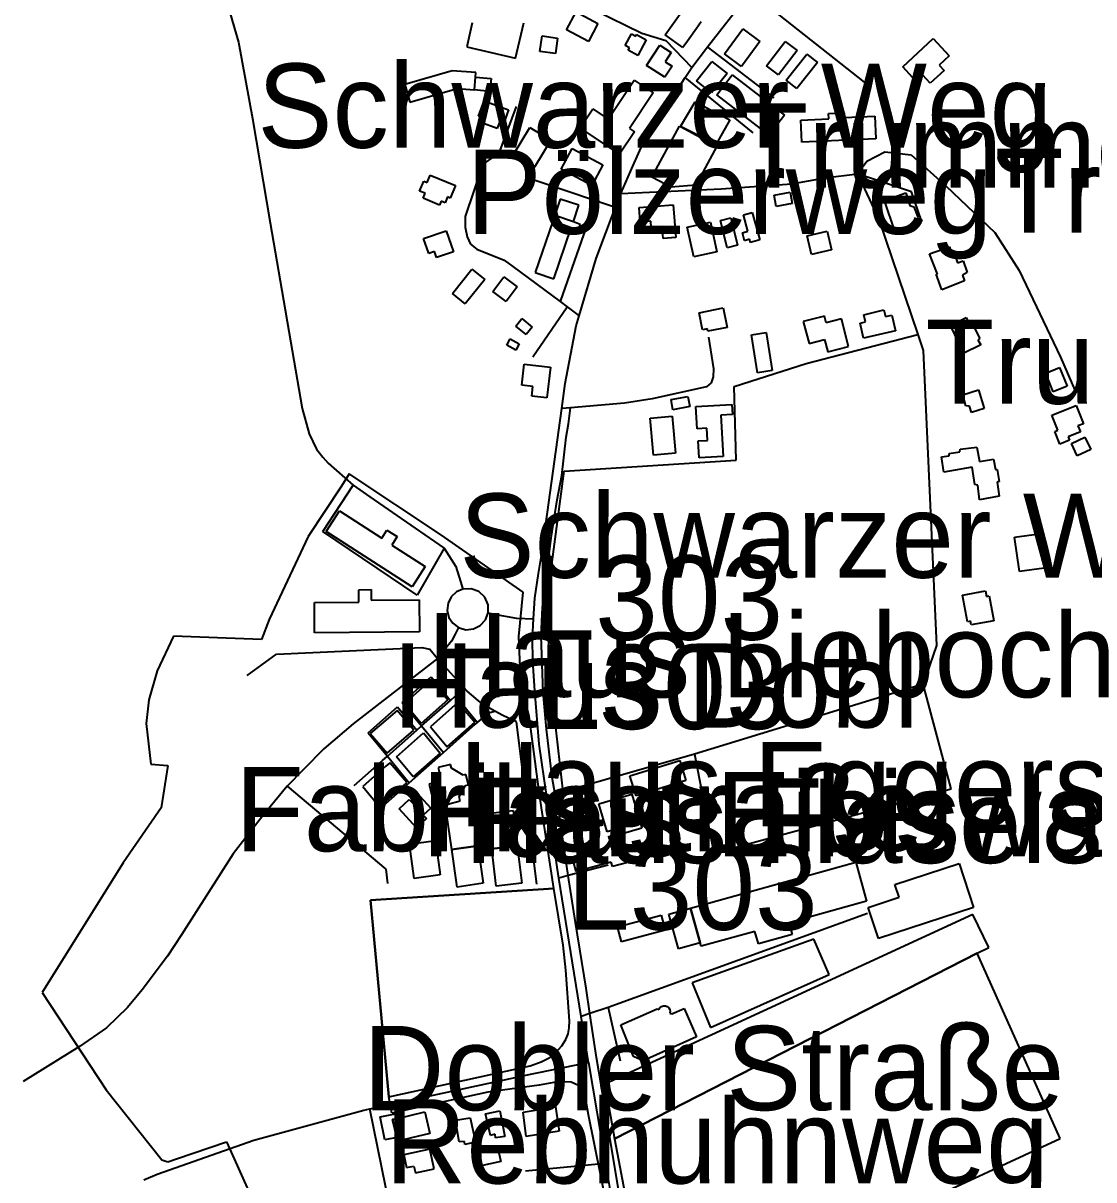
# Model space of a CAD drawing. Extents: x -3657 to 4700, y -7332 to 8131.
# Drawn here: x -3184 to -2632, y -3743 to -3147 of the extents above; entities that cross this region are included whole.
import ezdxf

# ---------------------------------------------------------------- set-up
doc = ezdxf.new("R2010")
doc.units = 0
for name, color, linetype in [('OSM_BUILDING_APARTMENTS', 9, 'CONTINUOUS'), ('OSM_BUILDING_COMMERCIAL', 9, 'CONTINUOUS'), ('OSM_BUILDING_DETACHED', 9, 'CONTINUOUS'), ('OSM_BUILDING_GARAGES', 9, 'CONTINUOUS'), ('OSM_BUILDING_HOUSE', 9, 'CONTINUOUS'), ('OSM_BUILDING_HUT', 9, 'CONTINUOUS'), ('OSM_BUILDING_RESIDENTIAL', 9, 'CONTINUOUS'), ('OSM_BUILDING_RETAIL', 9, 'CONTINUOUS'), ('OSM_BUILDING_YES', 9, 'CONTINUOUS'), ('OSM_HIGHWAY_CYCLEWAY', 8, 'CONTINUOUS'), ('OSM_HIGHWAY_PATH', 8, 'CONTINUOUS'), ('OSM_HIGHWAY_RESIDENTIAL', 8, 'CONTINUOUS'), ('OSM_HIGHWAY_SECONDARY', 8, 'CONTINUOUS'), ('OSM_HIGHWAY_SERVICE', 8, 'CONTINUOUS'), ('OSM_HIGHWAY_TERTIARY', 8, 'CONTINUOUS'), ('OSM_HIGHWAY_TRACK', 8, 'CONTINUOUS'), ('OSM_HIGHWAY_UNCLASSIFIED', 8, 'CONTINUOUS'), ('OSM_LABELS', 8, 'CONTINUOUS'), ('OSM_LANDUSE_CONTAINER', 3, 'CONTINUOUS'), ('OSM_LANDUSE_FARMLAND', 3, 'CONTINUOUS'), ('OSM_LANDUSE_MEADOW', 3, 'CONTINUOUS'), ('OSM_LANDUSE_RESIDENTIAL', 3, 'CONTINUOUS')]:
    doc.layers.add(name, color=color, linetype=linetype)

msp = doc.modelspace()

# ---------------------------------------------------------------- linework, layer by layer
at = {"layer": 'OSM_BUILDING_APARTMENTS'}
for p, q in [((-3027.471772, -3409.087005), (-3020.592665, -3398.390053)), ((-3020.592665, -3398.390053), (-2998.825261, -3412.389494)), ((-2983.186102, -3437.564026), (-3027.471772, -3409.087005)), ((-2998.825261, -3412.389494), (-2996.1707, -3408.264162)), ((-2996.1707, -3408.264162), (-2990.869161, -3411.677847)), ((-2990.869161, -3411.677847), (-2993.667828, -3416.025568)), ((-2993.667828, -3416.025568), (-2976.466269, -3427.100583)), ((-2976.466269, -3427.100583), (-2983.186102, -3437.564026)), ((-3010.67219, -3439.031799), (-3004.323996, -3438.976201)), ((-3010.611514, -3445.436626), (-3010.67219, -3439.031799)), ((-3004.323996, -3438.976201), (-3004.270905, -3444.48035)), ((-3033.562094, -3445.659016), (-3010.611514, -3445.436626)), ((-3033.41799, -3461.170709), (-3033.562094, -3445.659016)), ((-3004.270905, -3444.48035), (-2979.484885, -3444.246841)), ((-2979.484885, -3444.246841), (-2979.325611, -3460.659212)), ((-2979.325611, -3460.659212), (-3033.41799, -3461.170709))]:
    msp.add_line(p, q, dxfattribs=at)
at = {"layer": 'OSM_BUILDING_COMMERCIAL'}
for p, q in [((-2855.410681, -3654.572044), (-2854.629482, -3653.893755)), ((-2854.629482, -3653.893755), (-2853.666255, -3653.526812)), ((-2853.666255, -3653.526812), (-2852.627184, -3653.504573)), ((-2852.627184, -3653.504573), (-2852.149363, -3653.671366)), ((-2852.149363, -3653.671366), (-2851.648788, -3653.849277)), ((-2851.648788, -3653.849277), (-2850.844836, -3654.505328)), ((-2875.608102, -3663.267488), (-2856.927574, -3655.027944)), ((-2856.927574, -3655.027944), (-2855.880918, -3655.383767)), ((-2855.880918, -3655.383767), (-2855.410681, -3654.572044)), ((-2850.844836, -3654.505328), (-2850.313923, -3655.394887)), ((-2850.313923, -3655.394887), (-2850.116727, -3656.406761)), ((-2850.116727, -3656.406761), (-2850.245663, -3657.318559)), ((-2850.245663, -3657.318559), (-2849.297605, -3657.641024)), ((-2849.297605, -3657.641024), (-2842.858398, -3654.816673)), ((-2842.858398, -3654.816673), (-2836.578464, -3669.449926)), ((-2869.100634, -3679.6465), (-2875.608102, -3663.267488)), ((-2836.578464, -3669.449926), (-2864.011461, -3681.892638)), ((-2864.011461, -3681.892638), (-2869.100634, -3679.6465))]:
    msp.add_line(p, q, dxfattribs=at)
at = {"layer": 'OSM_BUILDING_DETACHED'}
for p, q in [((-2951.566483, -3728.416595), (-2939.112797, -3726.270533)), ((-2950.466736, -3733.987461), (-2951.566483, -3728.416595)), ((-2939.112797, -3726.270533), (-2937.482138, -3733.631637)), ((-2948.881583, -3733.642757), (-2950.466736, -3733.987461)), ((-2948.350671, -3736.033448), (-2948.881583, -3733.642757)), ((-2937.482138, -3733.631637), (-2948.350671, -3736.033448))]:
    msp.add_line(p, q, dxfattribs=at)
at = {"layer": 'OSM_BUILDING_GARAGES'}
for p, q in [((-2800.44609, -3168.994919), (-2790.844162, -3156.507729)), ((-2790.844162, -3156.507729), (-2784.761424, -3161.189035)), ((-2784.761424, -3161.189035), (-2794.363352, -3173.676226)), ((-2790.351172, -3176.344904), (-2779.74051, -3162.990393)), ((-2779.74051, -3162.990393), (-2774.219022, -3167.382593)), ((-2794.363352, -3173.676226), (-2800.44609, -3168.994919)), ((-2774.219022, -3167.382593), (-2784.829684, -3180.737104)), ((-2784.829684, -3180.737104), (-2790.351172, -3176.344904))]:
    msp.add_line(p, q, dxfattribs=at)
at = {"layer": 'OSM_BUILDING_HOUSE'}
for p, q in [((-2906.302417, -3222.357365), (-2900.598902, -3211.660413)), ((-2900.598902, -3211.660413), (-2884.906652, -3220.04451)), ((-2890.602582, -3230.730343), (-2906.302417, -3222.357365)), ((-2884.906652, -3220.04451), (-2890.602582, -3230.730343)), ((-2979.295273, -3233.565813), (-2977.194377, -3228.395249)), ((-2977.194377, -3228.395249), (-2975.472705, -3229.095777)), ((-2975.472705, -3229.095777), (-2973.940644, -3225.326269)), ((-2973.940644, -3225.326269), (-2960.887786, -3230.652506)), ((-2960.887786, -3230.652506), (-2963.534763, -3237.14629)), ((-2976.496607, -3234.700001), (-2979.295273, -3233.565813)), ((-2977.550847, -3237.290843), (-2976.496607, -3234.700001)), ((-2964.862043, -3236.601435), (-2966.105895, -3239.659295)), ((-2963.534763, -3237.14629), (-2964.862043, -3236.601435)), ((-2739.724892, -3238.358315), (-2728.70467, -3234.499851)), ((-2728.70467, -3234.499851), (-2726.626527, -3240.982515)), ((-2969.05625, -3240.760125), (-2977.550847, -3237.290843)), ((-2968.252298, -3238.780855), (-2969.05625, -3240.760125)), ((-2966.105895, -3239.659295), (-2968.252298, -3238.780855)), ((-2734.256495, -3254.170233), (-2739.724892, -3238.358315)), ((-2726.626527, -3240.982515), (-2724.5408, -3241.74976)), ((-2724.5408, -3241.74976), (-2722.386813, -3247.387343)), ((-2722.386813, -3247.387343), (-2723.228689, -3250.545279)), ((-2977.239884, -3258.084295), (-2965.590152, -3254.103516)), ((-2965.590152, -3254.103516), (-2961.919272, -3264.856066)), ((-2723.228689, -3250.545279), (-2734.256495, -3254.170233)), ((-2974.615661, -3265.790103), (-2977.239884, -3258.084295)), ((-2971.566707, -3264.744871), (-2974.615661, -3265.790103)), ((-2970.527636, -3267.802731), (-2971.566707, -3264.744871)), ((-2961.919272, -3264.856066), (-2970.527636, -3267.802731)), ((-2716.395089, -3265.990254), (-2706.209157, -3262.365299)), ((-2712.284311, -3276.386979), (-2716.395089, -3265.990254)), ((-2706.209157, -3262.365299), (-2705.063904, -3266.07921)), ((-2705.063904, -3266.07921), (-2703.729038, -3265.378682)), ((-2703.729038, -3265.378682), (-2702.030119, -3270.515887)), ((-2702.030119, -3270.515887), (-2699.178362, -3269.515133)), ((-2699.178362, -3269.515133), (-2697.024375, -3275.608615)), ((-2962.351587, -3286.439001), (-2952.317344, -3273.862855)), ((-2952.317344, -3273.862855), (-2945.726447, -3279.122375)), ((-2712.982081, -3276.464816), (-2712.284311, -3276.386979)), ((-2710.130324, -3284.48197), (-2712.982081, -3276.464816)), ((-2697.024375, -3275.608615), (-2699.489325, -3276.920715)), ((-2699.489325, -3276.920715), (-2698.488176, -3279.778425)), ((-2945.726447, -3279.122375), (-2955.76069, -3291.698521)), ((-2698.488176, -3279.778425), (-2710.130324, -3284.48197)), ((-2955.76069, -3291.698521), (-2962.351587, -3286.439001)), ((-2705.594816, -3302.862492), (-2697.623547, -3298.692682)), ((-2697.623547, -3298.692682), (-2695.325455, -3303.129359)), ((-2695.325455, -3303.129359), (-2694.263631, -3302.2398)), ((-2694.263631, -3302.2398), (-2690.53966, -3309.500829)), ((-2698.692956, -3317.039845), (-2705.594816, -3302.862492)), ((-2689.925319, -3312.870035), (-2698.692956, -3317.039845)), ((-2690.53966, -3309.500829), (-2691.518056, -3310.301432)), ((-2691.518056, -3310.301432), (-2689.925319, -3312.870035)), ((-2699.223868, -3338.656138), (-2691.161586, -3335.99858)), ((-2691.161586, -3335.99858), (-2688.241568, -3345.650299)), ((-2697.714561, -3344.238124), (-2699.223868, -3338.656138)), ((-2695.765354, -3344.416036), (-2697.714561, -3344.238124)), ((-2694.84005, -3347.685166), (-2695.765354, -3344.416036)), ((-2688.241568, -3345.650299), (-2694.84005, -3347.685166)), ((-2706.31534, -3368.789964), (-2700.82419, -3367.967121)), ((-2700.82419, -3367.967121), (-2700.589071, -3366.566065)), ((-2700.589071, -3366.566065), (-2692.056552, -3365.509713)), ((-2692.056552, -3365.509713), (-2690.661012, -3372.881937)), ((-2710.289598, -3370.546843), (-2706.31534, -3369.95751)), ((-2709.12159, -3378.374966), (-2710.289598, -3370.546843)), ((-2706.31534, -3369.95751), (-2706.31534, -3368.789964)), ((-2690.661012, -3372.881937), (-2683.531618, -3371.71439)), ((-2683.531618, -3371.71439), (-2682.477378, -3377.085105)), ((-2694.400151, -3375.917558), (-2709.12159, -3378.374966)), ((-2693.110793, -3384.802033), (-2694.400151, -3375.917558)), ((-2682.477378, -3377.085105), (-2681.544489, -3377.085105)), ((-2681.544489, -3377.085105), (-2680.490249, -3383.289782)), ((-2691.5939, -3385.157857), (-2693.110793, -3384.802033)), ((-2690.661012, -3392.641275), (-2691.5939, -3385.157857)), ((-2680.490249, -3383.289782), (-2681.658256, -3383.523291)), ((-2681.658256, -3383.523291), (-2680.490249, -3390.762081)), ((-2680.490249, -3390.762081), (-2690.661012, -3392.641275)), ((-2699.443818, -3441.822791), (-2687.58172, -3439.676729)), ((-2687.58172, -3439.676729), (-2687.073561, -3442.5122)), ((-2696.956114, -3455.599843), (-2699.443818, -3441.822791)), ((-2687.073561, -3442.5122), (-2685.640098, -3442.256452)), ((-2685.640098, -3442.256452), (-2683.326837, -3455.088346)), ((-2695.249611, -3455.288497), (-2696.956114, -3455.599843)), ((-2694.90831, -3457.178811), (-2695.249611, -3455.288497)), ((-2683.326837, -3455.088346), (-2694.90831, -3457.178811)), ((-2945.392731, -3709.190992), (-2937.952374, -3707.600905)), ((-2937.952374, -3707.600905), (-2935.297813, -3720.888699)), ((-2925.90825, -3708.312553), (-2909.267941, -3705.477082)), ((-2909.267941, -3705.477082), (-2907.318735, -3718.053228)), ((-2960.796772, -3712.382287), (-2953.181973, -3711.148023)), ((-2958.85515, -3723.546257), (-2960.796772, -3712.382287)), ((-2953.181973, -3711.148023), (-2950.527411, -3723.724169)), ((-2942.738169, -3720.354963), (-2945.392731, -3709.190992)), ((-2924.315513, -3720.888699), (-2925.90825, -3708.312553)), ((-2940.432493, -3719.654435), (-2942.738169, -3720.354963)), ((-2940.258051, -3721.422434), (-2940.432493, -3719.654435)), ((-2907.318735, -3718.053228), (-2924.315513, -3720.888699)), ((-2956.193004, -3723.368346), (-2958.85515, -3723.546257)), ((-2956.018561, -3724.969553), (-2956.193004, -3723.368346)), ((-2950.527411, -3723.724169), (-2956.018561, -3724.969553)), ((-2935.297813, -3720.888699), (-2940.258051, -3721.422434)), ((-2974.001319, -3727.271288), (-2987.471323, -3730.195714)), ((-2987.471323, -3730.195714), (-2986.030275, -3736.845171)), ((-2971.80941, -3737.412265), (-2974.001319, -3727.271288)), ((-2986.030275, -3736.845171), (-2982.23046, -3736.022328)), ((-2982.23046, -3736.022328), (-2981.472014, -3739.513849)), ((-2981.472014, -3739.513849), (-2971.80941, -3737.412265))]:
    msp.add_line(p, q, dxfattribs=at)
at = {"layer": 'OSM_BUILDING_HUT'}
for p, q in [((-2911.368837, -3427.267375), (-2911.740476, -3431.237034)), ((-2909.609242, -3427.434168), (-2911.368837, -3427.267375)), ((-2909.980881, -3431.403827), (-2909.609242, -3427.434168)), ((-2911.740476, -3431.237034), (-2909.980881, -3431.403827))]:
    msp.add_line(p, q, dxfattribs=at)
at = {"layer": 'OSM_BUILDING_RESIDENTIAL'}
for p, q in [((-2826.142245, -3183.917278), (-2818.239236, -3173.665106)), ((-2818.239236, -3173.665106), (-2791.2158, -3194.503036)), ((-2799.118809, -3204.755208), (-2826.142245, -3183.917278)), ((-2791.2158, -3194.503036), (-2799.118809, -3204.755208)), ((-2768.545845, -3193.624596), (-2760.468394, -3193.291011)), ((-2768.432078, -3196.415588), (-2768.545845, -3193.624596)), ((-2760.468394, -3193.291011), (-2760.369796, -3195.637224)), ((-2760.369796, -3195.637224), (-2744.669961, -3194.992293)), ((-2744.669961, -3194.992293), (-2744.19214, -3206.723358)), ((-2782.76671, -3197.004921), (-2768.432078, -3196.415588)), ((-2782.304058, -3208.291206), (-2782.76671, -3197.004921)), ((-2744.19214, -3206.723358), (-2782.304058, -3208.291206)), ((-2989.89835, -3551.905769), (-2984.649903, -3547.05767)), ((-2984.649903, -3547.05767), (-2982.950984, -3548.892386)), ((-2982.950984, -3548.892386), (-2979.234598, -3545.456463)), ((-2979.234598, -3545.456463), (-2973.553836, -3551.616662)), ((-2980.842503, -3561.724281), (-2989.89835, -3551.905769)), ((-2973.553836, -3551.616662), (-2977.399158, -3555.1749)), ((-2965.392956, -3554.163026), (-2951.703003, -3552.328309)), ((-2951.703003, -3552.328309), (-2949.238053, -3571.020177)), ((-2944.224724, -3554.429894), (-2931.103606, -3552.862045)), ((-2931.103606, -3552.862045), (-2928.942034, -3570.931221)), ((-2975.722992, -3556.987377), (-2980.842503, -3561.724281)), ((-2977.399158, -3555.1749), (-2975.722992, -3556.987377)), ((-2962.745979, -3572.92161), (-2965.392956, -3554.163026)), ((-2942.063152, -3572.499069), (-2944.224724, -3554.429894)), ((-2984.574058, -3570.119498), (-2971.126808, -3568.284781)), ((-2982.1622, -3587.82173), (-2984.574058, -3570.119498)), ((-2971.126808, -3568.284781), (-2968.71495, -3585.987014)), ((-2928.942034, -3570.931221), (-2942.063152, -3572.499069)), ((-2942.063152, -3572.499069), (-2928.942034, -3570.931221)), ((-2928.942034, -3570.931221), (-2926.689449, -3590.268018)), ((-2962.745979, -3572.92161), (-2949.238053, -3571.020177)), ((-2949.238053, -3571.020177), (-2962.745979, -3572.92161)), ((-2960.023157, -3592.236169), (-2962.745979, -3572.92161)), ((-2949.238053, -3571.020177), (-2946.515231, -3590.334735)), ((-2939.818152, -3591.824747), (-2942.063152, -3572.499069)), ((-2968.71495, -3585.987014), (-2982.1622, -3587.82173)), ((-2946.515231, -3590.334735), (-2960.023157, -3592.236169)), ((-2926.689449, -3590.268018), (-2939.818152, -3591.824747))]:
    msp.add_line(p, q, dxfattribs=at)
at = {"layer": 'OSM_BUILDING_RETAIL'}
for p, q in [((-2910.602807, -3249.099744), (-2919.673822, -3275.586376)), ((-2901.114646, -3252.435592), (-2910.602807, -3249.099744)), ((-2910.178077, -3278.844387), (-2901.114646, -3252.435592)), ((-2919.673822, -3275.586376), (-2910.178077, -3278.844387))]:
    msp.add_line(p, q, dxfattribs=at)
at = {"layer": 'OSM_BUILDING_YES'}
for p, q in [((-2903.511335, -3150.514323), (-2898.558682, -3141.218427)), ((-2898.558682, -3141.218427), (-2887.356433, -3147.189594)), ((-2852.680275, -3153.016208), (-2843.199699, -3139.850729)), ((-2952.142902, -3146.84489), (-2954.964321, -3159.176407)), ((-2929.837001, -3165.047499), (-2925.582118, -3146.778173)), ((-2887.356433, -3147.189594), (-2892.31667, -3156.49661)), ((-2834.136267, -3146.41123), (-2836.570879, -3149.791555)), ((-2917.254379, -3161.622696), (-2916.131879, -3153.62778)), ((-2916.131879, -3153.62778), (-2908.16061, -3154.73973)), ((-2892.31667, -3156.49661), (-2903.511335, -3150.514323)), ((-2873.272088, -3158.564835), (-2870.010769, -3152.560309)), ((-2870.010769, -3152.560309), (-2867.856782, -3153.738975)), ((-2867.856782, -3153.738975), (-2867.424468, -3152.927252)), ((-2867.424468, -3152.927252), (-2862.486984, -3155.61817)), ((-2843.609259, -3159.55447), (-2852.680275, -3153.016208)), ((-2836.570879, -3149.791555), (-2841.288414, -3156.340937)), ((-2822.167987, -3162.879198), (-2812.763255, -3149.969467)), ((-2812.763255, -3149.969467), (-2803.904604, -3156.429893)), ((-2954.964321, -3159.176407), (-2929.837001, -3165.047499)), ((-2908.16061, -3154.73973), (-2909.28311, -3162.734645)), ((-2871.125685, -3159.732382), (-2873.272088, -3158.564835)), ((-2862.486984, -3155.61817), (-2866.855634, -3163.657563)), ((-2862.289788, -3168.772529), (-2855.448604, -3158.297967)), ((-2855.448604, -3158.297967), (-2849.608568, -3162.111953)), ((-2841.288414, -3156.340937), (-2843.609259, -3159.55447)), ((-2803.904604, -3156.429893), (-2813.316921, -3169.339624)), ((-2730.297407, -3169.595372), (-2714.536896, -3154.951)), ((-2714.536896, -3154.951), (-2706.300171, -3163.824355)), ((-2909.28311, -3162.734645), (-2917.254379, -3161.622696)), ((-2871.793118, -3160.966646), (-2871.125685, -3159.732382)), ((-2866.855634, -3163.657563), (-2871.793118, -3160.966646)), ((-2849.608568, -3162.111953), (-2852.710613, -3166.882216)), ((-2813.316921, -3169.339624), (-2822.167987, -3162.879198)), ((-2706.300171, -3163.824355), (-2711.45002, -3168.616857)), ((-2852.862302, -3174.921609), (-2862.289788, -3168.772529)), ((-2849.138332, -3169.217309), (-2852.862302, -3174.921609)), ((-2852.710613, -3166.882216), (-2849.138332, -3169.217309)), ((-2836.548126, -3176.689608), (-2828.614779, -3166.715423)), ((-2828.614779, -3166.715423), (-2820.840706, -3172.897861)), ((-2723.365209, -3177.067671), (-2730.297407, -3169.595372)), ((-2708.894057, -3171.363371), (-2716.061373, -3178.023947)), ((-2711.45002, -3168.616857), (-2708.894057, -3171.363371)), ((-2962.586705, -3171.585761), (-2986.985917, -3178.657758)), ((-2950.322631, -3172.508679), (-2962.586705, -3171.585761)), ((-2951.088661, -3181.459871), (-2950.512242, -3174.821533)), ((-2951.088661, -3181.459871), (-2950.512242, -3174.821533)), ((-2950.512242, -3174.821533), (-2950.322631, -3172.508679)), ((-2950.512242, -3174.821533), (-2942.465129, -3175.522062)), ((-2942.465129, -3175.522062), (-2943.049132, -3182.204877)), ((-2882.062479, -3196.437827), (-2868.645566, -3176.333784)), ((-2868.645566, -3176.333784), (-2858.838858, -3182.883166)), ((-2828.774053, -3182.872046), (-2836.548126, -3176.689608)), ((-2820.840706, -3172.897861), (-2828.774053, -3182.872046)), ((-2719.921863, -3173.865257), (-2723.365209, -3177.067671)), ((-2716.061373, -3178.023947), (-2719.921863, -3173.865257)), ((-2986.985917, -3178.657758), (-2984.361693, -3187.709025)), ((-2984.361693, -3187.709025), (-2959.970066, -3180.637028)), ((-2959.970066, -3180.637028), (-2951.088661, -3181.459871)), ((-2943.049132, -3182.204877), (-2951.088661, -3181.459871)), ((-2858.838858, -3182.883166), (-2871.171192, -3201.363762)), ((-2948.972597, -3194.925576), (-2945.976734, -3187.008497)), ((-2945.976734, -3187.008497), (-2933.43962, -3191.756521)), ((-2844.845527, -3200.374128), (-2837.223143, -3187.586711)), ((-2837.223143, -3187.586711), (-2819.376905, -3196.860368)), ((-2946.780687, -3195.759538), (-2948.972597, -3194.925576)), ((-2933.43962, -3191.756521), (-2936.124519, -3198.850757)), ((-2896.61706, -3200.930102), (-2890.056501, -3191.100471)), ((-2890.056501, -3191.100471), (-2882.062479, -3196.437827)), ((-2947.690823, -3198.172468), (-2946.780687, -3195.759538)), ((-2939.347915, -3201.330404), (-2947.690823, -3198.172468)), ((-2938.126817, -3198.094632), (-2939.347915, -3201.330404)), ((-2936.124519, -3198.850757), (-2938.126817, -3198.094632)), ((-2930.913994, -3214.718273), (-2922.555918, -3200.807788)), ((-2922.555918, -3200.807788), (-2911.687385, -3207.357169)), ((-2876.184521, -3214.584839), (-2896.61706, -3200.930102)), ((-2859.574551, -3226.338143), (-2845.376439, -3200.085021)), ((-2845.376439, -3200.085021), (-2844.845527, -3200.374128)), ((-2844.845527, -3200.374128), (-2826.127076, -3210.503985)), ((-2826.35461, -3209.347558), (-2844.845527, -3200.374128)), ((-2819.376905, -3196.860368), (-2826.35461, -3209.347558)), ((-2868.539384, -3203.120642), (-2876.184521, -3214.584839)), ((-2871.171192, -3201.363762), (-2868.539384, -3203.120642)), ((-2911.687385, -3207.357169), (-2920.045461, -3221.256535)), ((-2826.127076, -3210.503985), (-2836.972856, -3230.56355)), ((-2920.045461, -3221.256535), (-2930.913994, -3214.718273)), ((-2849.851271, -3231.597663), (-2859.574551, -3226.338143)), ((-2836.972856, -3230.56355), (-2849.851271, -3231.597663)), ((-2796.578015, -3235.6118), (-2788.333705, -3234.188505)), ((-2795.561697, -3241.471773), (-2796.578015, -3235.6118)), ((-2788.333705, -3234.188505), (-2787.324972, -3240.048477)), ((-2906.772654, -3237.724503), (-2909.518229, -3246.008526)), ((-2897.254155, -3240.904678), (-2906.772654, -3237.724503)), ((-2900.060405, -3249.333254), (-2897.254155, -3240.904678)), ((-2866.112356, -3241.983269), (-2848.539159, -3240.604452)), ((-2865.528353, -3249.477807), (-2866.112356, -3241.983269)), ((-2848.539159, -3240.604452), (-2847.211879, -3257.539439)), ((-2787.324972, -3240.048477), (-2795.561697, -3241.471773)), ((-2910.602807, -3249.099744), (-2909.518229, -3246.008526)), ((-2909.518229, -3246.008526), (-2900.060405, -3249.333254)), ((-2909.518229, -3246.008526), (-2900.060405, -3249.333254)), ((-2824.117194, -3248.677204), (-2818.845993, -3247.431821)), ((-2820.787615, -3262.743362), (-2824.117194, -3248.677204)), ((-2818.845993, -3247.431821), (-2815.516415, -3261.497979)), ((-2812.376448, -3245.775016), (-2807.878862, -3244.540752)), ((-2810.063187, -3254.259189), (-2812.376448, -3245.775016)), ((-2807.878862, -3244.540752), (-2804.003202, -3258.751464)), ((-2901.114646, -3252.435592), (-2910.602807, -3249.099744)), ((-2897.595455, -3253.680975), (-2901.114646, -3252.435592)), ((-2900.060405, -3249.333254), (-2896.503293, -3250.600876)), ((-2896.503293, -3250.600876), (-2897.595455, -3253.680975)), ((-2860.15097, -3249.055267), (-2865.528353, -3249.477807)), ((-2859.900682, -3252.2688), (-2860.15097, -3249.055267)), ((-2854.204752, -3251.82402), (-2859.900682, -3252.2688)), ((-2853.719346, -3258.050936), (-2854.204752, -3251.82402)), ((-2841.318752, -3252.202083), (-2829.433901, -3249.533405)), ((-2837.882991, -3267.480266), (-2841.318752, -3252.202083)), ((-2829.433901, -3249.533405), (-2826.005725, -3264.811588)), ((-2812.945282, -3255.048673), (-2810.063187, -3254.259189)), ((-2779.588821, -3256.672119), (-2769.213278, -3254.23695)), ((-2769.213278, -3254.23695), (-2766.968277, -3263.766355)), ((-2847.211879, -3257.539439), (-2853.719346, -3258.050936)), ((-2811.830366, -3259.140646), (-2812.945282, -3255.048673)), ((-2809.244065, -3258.440118), (-2811.830366, -3259.140646)), ((-2808.804166, -3260.063564), (-2809.244065, -3258.440118)), ((-2804.003202, -3258.751464), (-2808.804166, -3260.063564)), ((-2777.34382, -3266.201524), (-2779.588821, -3256.672119)), ((-2826.005725, -3264.811588), (-2837.882991, -3267.480266)), ((-2815.516415, -3261.497979), (-2820.787615, -3262.743362)), ((-2766.968277, -3263.766355), (-2777.34382, -3266.201524)), ((-2941.577747, -3285.271454), (-2935.851479, -3277.732438)), ((-2935.851479, -3277.732438), (-2928.995125, -3282.936361)), ((-2928.995125, -3282.936361), (-2934.728978, -3290.486496)), ((-2934.728978, -3290.486496), (-2941.577747, -3285.271454)), ((-2835.251183, -3296.257513), (-2822.774744, -3293.777866)), ((-2833.491588, -3305.141988), (-2835.251183, -3296.257513)), ((-2822.774744, -3293.777866), (-2820.772446, -3303.885485)), ((-2750.396229, -3297.313865), (-2739.922088, -3294.834218)), ((-2739.922088, -3294.834218), (-2739.102966, -3298.281261)), ((-2929.738403, -3303.10712), (-2926.666696, -3299.315373)), ((-2926.666696, -3299.315373), (-2921.274144, -3303.696453)), ((-2770.570896, -3298.003273), (-2781.530443, -3300.860983)), ((-2781.530443, -3300.860983), (-2778.580088, -3312.169507)), ((-2769.67593, -3301.428077), (-2770.570896, -3298.003273)), ((-2761.909442, -3299.404329), (-2769.67593, -3301.428077)), ((-2758.193056, -3313.670638), (-2761.909442, -3299.404329)), ((-2752.246838, -3301.683825), (-2749.516432, -3301.038895)), ((-2750.418983, -3309.422992), (-2752.246838, -3301.683825)), ((-2749.516432, -3301.038895), (-2750.396229, -3297.313865)), ((-2739.102966, -3298.281261), (-2735.818894, -3297.502896)), ((-2735.818894, -3297.502896), (-2733.922779, -3305.52005)), ((-2924.345851, -3307.477081), (-2929.738403, -3303.10712)), ((-2921.274144, -3303.696453), (-2924.345851, -3307.477081)), ((-2830.912871, -3304.630491), (-2833.491588, -3305.141988)), ((-2830.670168, -3305.842516), (-2830.912871, -3304.630491)), ((-2820.772446, -3303.885485), (-2830.670168, -3305.842516)), ((-2808.280838, -3307.643873), (-2800.741884, -3306.454088)), ((-2805.15604, -3327.325375), (-2808.280838, -3307.643873)), ((-2800.741884, -3306.454088), (-2797.617086, -3326.12447)), ((-2733.922779, -3305.52005), (-2750.418983, -3309.422992)), ((-2934.327002, -3312.97011), (-2932.567407, -3309.801055)), ((-2929.753572, -3315.516474), (-2934.327002, -3312.97011)), ((-2932.567407, -3309.801055), (-2927.993977, -3312.347419)), ((-2927.993977, -3312.347419), (-2929.753572, -3315.516474)), ((-2778.580088, -3312.169507), (-2770.555728, -3310.079042)), ((-2770.555728, -3310.079042), (-2768.887146, -3316.461631)), ((-2768.887146, -3316.461631), (-2758.193056, -3313.670638)), ((-2926.651527, -3333.641247), (-2925.354584, -3322.699666)), ((-2925.354584, -3322.699666), (-2911.785983, -3324.311993)), ((-2911.785983, -3324.311993), (-2913.666929, -3340.135031)), ((-2797.617086, -3326.12447), (-2805.15604, -3327.325375)), ((-2656.53852, -3327.44769), (-2649.393957, -3324.556622)), ((-2649.393957, -3324.556622), (-2645.525882, -3334.119385)), ((-2652.670445, -3337.010453), (-2656.53852, -3327.44769)), ((-2920.856998, -3334.330656), (-2926.651527, -3333.641247)), ((-2921.441002, -3339.212113), (-2920.856998, -3334.330656)), ((-2645.525882, -3334.119385), (-2652.670445, -3337.010453)), ((-2913.666929, -3340.135031), (-2921.441002, -3339.212113)), ((-2849.714751, -3341.057949), (-2841.038127, -3339.412264)), ((-2848.721186, -3346.317469), (-2849.714751, -3341.057949)), ((-2841.038127, -3339.412264), (-2840.036978, -3344.660664)), ((-2836.836335, -3344.53835), (-2818.383341, -3343.515357)), ((-2818.383341, -3343.515357), (-2818.095131, -3348.763757)), ((-2653.466813, -3349.14182), (-2640.89936, -3344.071331)), ((-2640.89936, -3344.071331), (-2637.10713, -3353.478422)), ((-2860.469517, -3350.642951), (-2849.16867, -3349.642197)), ((-2849.16867, -3349.642197), (-2847.477335, -3368.701008)), ((-2840.036978, -3344.660664), (-2848.721186, -3346.317469)), ((-2836.199241, -3356.024786), (-2836.836335, -3344.53835)), ((-2818.095131, -3348.763757), (-2823.95792, -3349.097342)), ((-2823.95792, -3349.097342), (-2822.782329, -3370.291095)), ((-2650.357184, -3356.858748), (-2653.466813, -3349.14182)), ((-2858.778182, -3369.712881), (-2860.469517, -3350.642951)), ((-2831.254172, -3355.746799), (-2836.199241, -3356.024786)), ((-2830.905287, -3362.07379), (-2831.254172, -3355.746799)), ((-2637.10713, -3353.478422), (-2639.928549, -3354.61261)), ((-2639.928549, -3354.61261), (-2638.707451, -3357.648232)), ((-2835.751757, -3362.340658), (-2830.905287, -3362.07379)), ((-2651.942336, -3357.492559), (-2650.357184, -3356.858748)), ((-2649.310528, -3364.008582), (-2651.942336, -3357.492559)), ((-2644.304784, -3361.995954), (-2649.310528, -3364.008582)), ((-2638.707451, -3357.648232), (-2645.025307, -3360.205715)), ((-2645.025307, -3360.205715), (-2644.304784, -3361.995954)), ((-2643.288466, -3363.641638), (-2636.371437, -3360.383627)), ((-2636.371437, -3360.383627), (-2633.36799, -3366.777335)), ((-2835.273936, -3370.980504), (-2835.751757, -3362.340658)), ((-2640.277435, -3370.035347), (-2643.288466, -3363.641638)), ((-2633.36799, -3366.777335), (-2640.277435, -3370.035347)), ((-2847.477335, -3368.701008), (-2858.778182, -3369.712881)), ((-2822.782329, -3370.291095), (-2835.273936, -3370.980504)), ((-2672.579656, -3411.978073), (-2659.868098, -3410.221193)), ((-2670.145044, -3429.691425), (-2672.579656, -3411.978073)), ((-2659.868098, -3410.221193), (-2657.425902, -3427.934545)), ((-2657.425902, -3427.934545), (-2670.145044, -3429.691425)), ((-2987.039008, -3497.631525), (-2973.265626, -3485.455681)), ((-2973.265626, -3485.455681), (-2964.725523, -3495.77457)), ((-2978.498905, -3507.950414), (-2987.039008, -3497.631525)), ((-2964.725523, -3495.77457), (-2978.498905, -3507.950414)), ((-2959.522582, -3497.131148), (-2973.637265, -3509.607219)), ((-2950.921803, -3507.527873), (-2959.522582, -3497.131148)), ((-2990.937421, -3501.234241), (-3004.741141, -3513.109859)), ((-2982.207706, -3511.397457), (-2990.937421, -3501.234241)), ((-2973.637265, -3509.607219), (-2965.036486, -3520.003944)), ((-2965.036486, -3520.003944), (-2950.921803, -3507.527873)), ((-3004.741141, -3513.109859), (-2996.003842, -3523.273075)), ((-2996.003842, -3523.273075), (-2982.207706, -3511.397457)), ((-2991.202878, -3525.13003), (-2977.277807, -3512.831871)), ((-2977.277807, -3512.831871), (-2968.677027, -3523.228597)), ((-2968.677027, -3523.228597), (-2982.602098, -3535.526756)), ((-2994.661392, -3528.187891), (-2996.73195, -3530.022607)), ((-2985.878586, -3538.428944), (-2994.661392, -3528.187891)), ((-2982.602098, -3535.526756), (-2991.202878, -3525.13003)), ((-2963.329982, -3529.021853), (-2969.738852, -3530.723135)), ((-2962.814239, -3530.956645), (-2963.329982, -3529.021853)), ((-2870.852645, -3534.970781), (-2845.232334, -3527.075942)), ((-2845.232334, -3527.075942), (-2842.092367, -3537.283636)), ((-2996.73195, -3530.022607), (-3008.578879, -3540.497169)), ((-2969.223109, -3532.657927), (-2972.43892, -3538.695811)), ((-2969.738852, -3530.723135), (-2969.223109, -3532.657927)), ((-2956.822514, -3534.637197), (-2962.814239, -3530.956645)), ((-2955.411804, -3534.270253), (-2956.822514, -3534.637197)), ((-2954.054186, -3539.507534), (-2955.411804, -3534.270253)), ((-2867.712678, -3545.178476), (-2870.852645, -3534.970781)), ((-3008.578879, -3540.497169), (-2999.978099, -3550.893895)), ((-2999.978099, -3550.893895), (-2985.878586, -3538.428944)), ((-2972.43892, -3538.695811), (-2974.456387, -3539.218428)), ((-2974.456387, -3539.218428), (-2973.091184, -3544.455709)), ((-2958.900657, -3545.678853), (-2955.700014, -3539.941195)), ((-2955.700014, -3539.941195), (-2954.054186, -3539.507534)), ((-2842.092367, -3537.283636), (-2867.712678, -3545.178476)), ((-2973.091184, -3544.455709), (-2971.020626, -3544.088765)), ((-2971.020626, -3544.088765), (-2965.324695, -3547.313418)), ((-2958.324238, -3547.847154), (-2958.900657, -3545.678853)), ((-2886.924118, -3549.370524), (-2869.965263, -3544.322275)), ((-2869.965263, -3544.322275), (-2864.754738, -3561.824356)), ((-2965.324695, -3547.313418), (-2964.733107, -3549.559556)), ((-2964.733107, -3549.559556), (-2958.324238, -3547.847154)), ((-2882.600975, -3563.881462), (-2886.924118, -3549.370524)), ((-2876.207274, -3561.980029), (-2882.600975, -3563.881462)), ((-2875.319892, -3564.971173), (-2876.207274, -3561.980029)), ((-2864.754738, -3561.824356), (-2875.319892, -3564.971173)), ((-2900.598902, -3576.613281), (-2874.667629, -3569.663599)), ((-2874.667629, -3569.663599), (-2872.020652, -3579.559947)), ((-2898.573851, -3584.185656), (-2900.598902, -3576.613281)), ((-2880.575924, -3579.370916), (-2898.573851, -3584.185656)), ((-2879.953998, -3581.68377), (-2880.575924, -3579.370916)), ((-2872.020652, -3579.559947), (-2879.953998, -3581.68377)), ((-2839.695677, -3603.077674), (-2754.461501, -3579.393155)), ((-2754.461501, -3579.393155), (-2748.856584, -3599.586153)), ((-2734.347509, -3590.868471), (-2701.226166, -3580.038085)), ((-2701.226166, -3580.038085), (-2693.793394, -3602.777448)), ((-2732.170769, -3597.529047), (-2734.347509, -3590.868471)), ((-2748.856584, -3599.586153), (-2788.90254, -3610.716765)), ((-2748.037462, -3602.72185), (-2732.170769, -3597.529047)), ((-2877.360113, -3612.729394), (-2854.758418, -3606.702629)), ((-2854.758418, -3606.702629), (-2852.695444, -3614.430676)), ((-2850.875173, -3606.168893), (-2839.695677, -3603.077674)), ((-2845.930105, -3624.037918), (-2850.875173, -3606.168893)), ((-2839.695677, -3603.077674), (-2834.758193, -3620.946699)), ((-2834.758193, -3620.946699), (-2839.695677, -3603.077674)), ((-2742.78143, -3618.800637), (-2748.037462, -3602.72185)), ((-2693.793394, -3602.777448), (-2742.78143, -3618.800637)), ((-2788.90254, -3610.716765), (-2787.264296, -3616.643455)), ((-2875.304723, -3620.457441), (-2877.360113, -3612.729394)), ((-2852.695444, -3614.430676), (-2875.304723, -3620.457441)), ((-2806.468152, -3615.097846), (-2834.212112, -3622.803654)), ((-2804.693388, -3621.480434), (-2806.468152, -3615.097846)), ((-2787.264296, -3616.643455), (-2804.693388, -3621.480434)), ((-2834.758193, -3620.946699), (-2845.930105, -3624.037918)), ((-2834.212112, -3622.803654), (-2834.758193, -3620.946699)), ((-2999.598876, -3710.692124), (-2991.968908, -3709.168753)), ((-2997.217355, -3722.601101), (-2999.598876, -3710.692124)), ((-2993.288605, -3712.115419), (-2991.468334, -3711.681759)), ((-2991.468334, -3711.681759), (-2993.288605, -3712.115419)), ((-2991.096695, -3721.366837), (-2993.288605, -3712.115419)), ((-2993.288605, -3712.115419), (-2991.096695, -3721.366837)), ((-2991.968908, -3709.168753), (-2991.468334, -3711.681759)), ((-2991.468334, -3711.681759), (-2976.610374, -3708.14576)), ((-2976.610374, -3708.14576), (-2973.978566, -3719.231894)), ((-2973.978566, -3719.231894), (-2990.656796, -3723.201553)), ((-2991.096695, -3721.366837), (-2997.217355, -3722.601101)), ((-2990.656796, -3723.201553), (-2991.096695, -3721.366837))]:
    msp.add_line(p, q, dxfattribs=at)
at = {"layer": 'OSM_HIGHWAY_CYCLEWAY'}
for p, q in [((-2902.563278, -3353.456183), (-2901.539375, -3345.216639)), ((-2903.678193, -3360.383627), (-2902.563278, -3353.456183)), ((-2906.021792, -3380.231921), (-2903.678193, -3360.383627)), ((-2908.357806, -3392.741351), (-2906.021792, -3380.231921)), ((-2911.512942, -3412.289419), (-2908.357806, -3392.741351)), ((-2913.750358, -3430.403072), (-2911.512942, -3412.289419)), ((-2914.668078, -3437.630743), (-2913.750358, -3430.403072)), ((-2915.889176, -3448.2165), (-2914.668078, -3437.630743)), ((-2916.700714, -3462.771916), (-2915.889176, -3448.2165)), ((-2915.889176, -3482.40894), (-2916.700714, -3462.771916)), ((-2915.578213, -3491.771552), (-2915.889176, -3482.40894)), ((-2913.955139, -3510.908199), (-2915.578213, -3491.771552)), ((-2910.906185, -3535.838102), (-2913.955139, -3510.908199)), ((-2909.396877, -3544.489067), (-2910.906185, -3535.838102)), ((-2907.902738, -3550.57143), (-2909.396877, -3544.489067)), ((-2904.838616, -3572.454591), (-2907.902738, -3550.57143)), ((-2902.661876, -3586.353957), (-2904.838616, -3572.454591)), ((-2898.937905, -3610.527734), (-2902.661876, -3586.353957)), ((-2893.446755, -3644.319872), (-2898.937905, -3610.527734)), ((-2891.497549, -3657.485352), (-2893.446755, -3644.319872)), ((-2888.152801, -3680.046802), (-2891.497549, -3657.485352)), ((-2885.786449, -3694.246394), (-2888.152801, -3680.046802))]:
    msp.add_line(p, q, dxfattribs=at)
at = {"layer": 'OSM_HIGHWAY_PATH'}
for p, q in [((-2988.260107, -3497.175626), (-2973.364224, -3483.976788)), ((-2973.364224, -3483.976788), (-2963.383073, -3496.041438)), ((-3005.840888, -3512.754035), (-2990.687134, -3499.332807)), ((-2990.687134, -3499.332807), (-2980.804581, -3511.408576)), ((-2988.260107, -3497.175626), (-2978.369969, -3509.251395)), ((-2978.369969, -3509.251395), (-2963.383073, -3496.041438)), ((-2963.383073, -3496.041438), (-2960.865032, -3493.773061)), ((-2960.865032, -3493.773061), (-2949.473171, -3507.38332)), ((-2949.473171, -3507.38332), (-2943.868254, -3502.435146)), ((-2943.868254, -3502.435146), (-2940.54626, -3501.534467)), ((-2980.804581, -3511.408576), (-2978.369969, -3509.251395)), ((-2978.369969, -3509.251395), (-2967.038784, -3522.850534)), ((-2967.038784, -3522.850534), (-2951.960875, -3509.58498)), ((-2951.960875, -3509.58498), (-2949.473171, -3507.38332)), ((-3005.840888, -3512.754035), (-2995.927997, -3524.774207)), ((-2995.927997, -3524.774207), (-2980.804581, -3511.408576)), ((-2984.62715, -3538.462302), (-2967.038784, -3522.850534)), ((-3013.121971, -3539.974553), (-2998.461207, -3527.009225)), ((-2998.461207, -3527.009225), (-2995.927997, -3524.774207)), ((-2995.927997, -3524.774207), (-2984.62715, -3538.462302)), ((-2999.833995, -3551.905769), (-2984.62715, -3538.462302)), ((-2882.456871, -3714.150286), (-2885.786449, -3694.246394)), ((-2876.571329, -3749.076613), (-2882.456871, -3714.150286))]:
    msp.add_line(p, q, dxfattribs=at)
at = {"layer": 'OSM_HIGHWAY_RESIDENTIAL'}
for p, q in [((-3086.668493, -3108.860703), (-3072.606901, -3156.752358)), ((-2889.29047, -3140.150955), (-2864.807829, -3152.260083)), ((-2864.807829, -3152.260083), (-2852.437572, -3155.929515)), ((-3072.606901, -3156.752358), (-3065.51543, -3196.193198)), ((-2852.437572, -3155.929515), (-2839.050998, -3169.85112)), ((-3065.51543, -3196.193198), (-3056.307894, -3249.889228)), ((-2770.16892, -3226.827401), (-2753.513443, -3224.603502)), ((-2753.513443, -3224.603502), (-2742.622156, -3248.187946)), ((-2823.882075, -3232.476103), (-2787.400816, -3229.885261)), ((-2787.400816, -3229.885261), (-2770.16892, -3226.827401)), ((-2875.600517, -3234.755599), (-2823.882075, -3232.476103)), ((-2742.622156, -3248.187946), (-2722.538503, -3307.566037)), ((-3056.307894, -3249.889228), (-3039.902704, -3345.594702)), ((-2722.538503, -3307.566037), (-2719.76259, -3315.783342)), ((-2719.76259, -3315.783342), (-2712.913821, -3467.853524)), ((-3039.902704, -3345.594702), (-3036.307669, -3358.626747)), ((-3036.307669, -3358.626747), (-3032.507854, -3366.655021)), ((-3032.507854, -3366.655021), (-3031.097144, -3368.334064)), ((-3031.097144, -3368.334064), (-3029.170691, -3370.635799)), ((-3029.170691, -3370.635799), (-3026.508545, -3373.804855)), ((-3026.508545, -3373.804855), (-3013.599792, -3385.113379)), ((-3013.599792, -3385.113379), (-3004.885246, -3391.151263)), ((-3004.885246, -3391.151263), (-2981.608534, -3407.252289)), ((-2981.608534, -3407.252289), (-2966.720236, -3417.548939)), ((-2966.720236, -3417.548939), (-2960.569238, -3427.022747)), ((-2960.569238, -3427.022747), (-2958.210471, -3434.706316)), ((-2956.989372, -3438.687094), (-2960.349289, -3440.177106)), ((-2958.210471, -3434.706316), (-2956.989372, -3438.687094)), ((-2952.764827, -3438.498063), (-2956.989372, -3438.687094)), ((-2948.805739, -3439.965836), (-2952.764827, -3438.498063)), ((-2962.996266, -3442.73459), (-2964.619341, -3446.02596)), ((-2960.349289, -3440.177106), (-2962.996266, -3442.73459)), ((-2945.726447, -3442.868024), (-2948.805739, -3439.965836)), ((-2944.019943, -3446.737607), (-2945.726447, -3442.868024)), ((-2964.619341, -3446.02596), (-2965.028901, -3449.684273)), ((-2965.028901, -3449.684273), (-2964.171857, -3453.25363)), ((-2945.369978, -3454.621327), (-2943.951683, -3450.963014)), ((-2943.951683, -3450.963014), (-2944.019943, -3446.737607)), ((-2964.171857, -3453.25363), (-2962.146806, -3456.32261)), ((-2962.146806, -3456.32261), (-2959.204035, -3458.524269)), ((-2951.52856, -3459.258156), (-2948.00937, -3457.523515)), ((-2948.00937, -3457.523515), (-2945.369978, -3454.621327)), ((-2961.024306, -3462.004671), (-2962.852161, -3465.485072)), ((-2959.204035, -3458.524269), (-2961.024306, -3462.004671)), ((-2959.204035, -3458.524269), (-2955.434558, -3459.61398)), ((-2955.434558, -3459.61398), (-2951.52856, -3459.258156)), ((-2962.852161, -3465.485072), (-2970.102906, -3474.402905)), ((-2970.102906, -3474.402905), (-3013.584623, -3508.206163)), ((-3013.584623, -3508.206163), (-3028.715624, -3521.071416)), ((-3028.715624, -3521.071416), (-3039.106336, -3531.634934)), ((-3039.106336, -3531.634934), (-3047.63127, -3540.26366)), ((-3047.63127, -3540.26366), (-3060.342827, -3555.653038)), ((-3060.342827, -3555.653038), (-3075.420737, -3575.067672)), ((-3075.420737, -3575.067672), (-3102.125625, -3616.865845)), ((-3102.125625, -3616.865845), (-3109.346032, -3627.918621)), ((-3109.346032, -3627.918621), (-3122.307877, -3645.176073)), ((-3122.307877, -3645.176073), (-3129.869585, -3654.360774)), ((-3129.869585, -3654.360774), (-3140.692611, -3664.790858)), ((-3140.692611, -3664.790858), (-3154.670773, -3674.420339)), ((-3154.670773, -3674.420339), (-3183.681338, -3692.545112))]:
    msp.add_line(p, q, dxfattribs=at)
at = {"layer": 'OSM_HIGHWAY_SECONDARY'}
for p, q in [((-2830.85978, -3159.287602), (-2808.917933, -3130.988493)), ((-2839.050998, -3169.85112), (-2830.85978, -3159.287602)), ((-2842.433668, -3175.088401), (-2839.050998, -3169.85112)), ((-2863.510886, -3207.746351), (-2842.433668, -3175.088401)), ((-2869.312999, -3220.70056), (-2863.510886, -3207.746351)), ((-2874.265652, -3231.775575), (-2869.312999, -3220.70056)), ((-2878.277832, -3241.827596), (-2875.600517, -3234.755599)), ((-2875.600517, -3234.755599), (-2874.265652, -3231.775575)), ((-2888.281737, -3268.314228), (-2878.277832, -3241.827596)), ((-2897.079712, -3297.803122), (-2888.281737, -3268.314228)), ((-2898.619358, -3302.973686), (-2897.079712, -3297.803122)), ((-2904.338042, -3332.796166), (-2898.619358, -3302.973686)), ((-2905.938363, -3345.594702), (-2904.338042, -3332.796166)), ((-2916.54144, -3421.396283), (-2905.938363, -3345.594702)), ((-2918.005241, -3430.625462), (-2916.54144, -3421.396283)), ((-2919.954448, -3443.323923), (-2918.005241, -3430.625462)), ((-2920.644634, -3453.943038), (-2919.954448, -3443.323923)), ((-2921.076948, -3463.98394), (-2920.644634, -3453.943038)), ((-2921.016272, -3475.681647), (-2921.076948, -3463.98394)), ((-2919.916525, -3491.082144), (-2921.016272, -3475.681647)), ((-2917.618433, -3518.636247), (-2919.916525, -3491.082144)), ((-2913.659345, -3545.778928), (-2917.618433, -3518.636247)), ((-2913.462149, -3547.480211), (-2913.659345, -3545.778928)), ((-2908.251624, -3583.296097), (-2913.462149, -3547.480211)), ((-2907.546269, -3587.643818), (-2908.251624, -3583.296097)), ((-2896.040641, -3659.019842), (-2907.546269, -3587.643818)), ((-2892.225657, -3682.704361), (-2896.040641, -3659.019842)), ((-2892.225657, -3682.704361), (-2883.564202, -3734.632392)), ((-2883.564202, -3734.632392), (-2866.47641, -3835.185964))]:
    msp.add_line(p, q, dxfattribs=at)
at = {"layer": 'OSM_HIGHWAY_SERVICE'}
for p, q in [((-2808.917933, -3130.988493), (-2746.907377, -3179.9365)), ((-2796.562846, -3185.474007), (-2830.85978, -3159.287602)), ((-2807.340365, -3203.587661), (-2842.433668, -3175.088401)), ((-2929.601882, -3189.955163), (-2938.551547, -3213.973267)), ((-2938.551547, -3213.973267), (-2946.689674, -3219.666447)), ((-2946.689674, -3219.666447), (-2955.844119, -3246.742412)), ((-2725.686054, -3233.877159), (-2753.513443, -3224.603502)), ((-2920.242657, -3227.817036), (-2888.698882, -3238.347195)), ((-2720.596881, -3248.944072), (-2725.686054, -3233.877159)), ((-2888.698882, -3238.347195), (-2906.810576, -3290.564333)), ((-2888.698882, -3238.347195), (-2878.277832, -3241.827596)), ((-2955.844119, -3246.742412), (-2955.844119, -3252.235441)), ((-2955.844119, -3252.235441), (-2954.827801, -3257.128018)), ((-2954.827801, -3257.128018), (-2952.999946, -3260.986482)), ((-2952.999946, -3260.986482), (-2949.746212, -3263.432771)), ((-2949.746212, -3263.432771), (-2935.707374, -3269.13707)), ((-2935.707374, -3269.13707), (-2931.232542, -3272.383962)), ((-2931.232542, -3272.383962), (-2906.810576, -3290.564333)), ((-2906.810576, -3290.564333), (-2903.253464, -3293.210772)), ((-2920.856998, -3318.996875), (-2903.253464, -3293.210772)), ((-2903.253464, -3293.210772), (-2897.079712, -3297.803122)), ((-3029.193445, -3408.931332), (-3013.599792, -3385.113379)), ((-2980.577047, -3441.911747), (-3029.193445, -3408.931332)), ((-2966.720236, -3417.548939), (-2980.577047, -3441.911747)), ((-3053.001069, -3472.223484), (-2978.142435, -3468.765322)), ((-2978.142435, -3468.765322), (-2974.069579, -3469.577045)), ((-2974.069579, -3469.577045), (-2970.102906, -3474.402905)), ((-3068.18516, -3483.298499), (-3053.001069, -3472.223484)), ((-2954.736787, -3491.371251), (-2970.102906, -3474.402905)), ((-2946.803441, -3498.087424), (-2954.736787, -3491.371251)), ((-2940.54626, -3501.534467), (-2946.803441, -3498.087424)), ((-2936.427898, -3503.791724), (-2940.54626, -3501.534467)), ((-2929.306088, -3507.049735), (-2936.427898, -3503.791724)), ((-2918.930545, -3590.712798), (-2929.306088, -3507.049735)), ((-2837.572028, -3523.728974), (-2905.301268, -3543.243684)), ((-3047.63127, -3540.26366), (-2996.73195, -3582.99587)), ((-2909.396877, -3544.489067), (-2913.659345, -3545.778928)), ((-2905.301268, -3543.243684), (-2909.396877, -3544.489067)), ((-2882.123154, -3580.927645), (-2902.661876, -3586.353957)), ((-2996.73195, -3582.99587), (-2995.905244, -3590.501528)), ((-2902.661876, -3586.353957), (-2907.546269, -3587.643818)), ((-2748.469776, -3605.968742), (-2882.107985, -3654.327416)), ((-2882.107985, -3654.327416), (-2891.497549, -3657.485352)), ((-2882.107985, -3654.327416), (-2875.919065, -3681.859279)), ((-2891.497549, -3657.485352), (-2896.040641, -3659.019842)), ((-2989.412945, -3783.569279), (-3004.900415, -3706.488956)), ((-2924.725074, -3738.579812), (-2883.564202, -3734.632392))]:
    msp.add_line(p, q, dxfattribs=at)
at = {"layer": 'OSM_HIGHWAY_TERTIARY'}
for p, q in [((-2921.357573, -3688.586573), (-2895.926874, -3683.427128)), ((-2895.926874, -3683.427128), (-2892.225657, -3682.704361)), ((-3004.900415, -3706.488956), (-2921.357573, -3688.586573)), ((-3064.756984, -3722.790132), (-3008.13898, -3707.178364)), ((-3008.13898, -3707.178364), (-3004.900415, -3706.488956)), ((-3114.586895, -3740.192138), (-3064.756984, -3722.790132)), ((-3121.519093, -3743.161043), (-3114.586895, -3740.192138))]:
    msp.add_line(p, q, dxfattribs=at)
at = {"layer": 'OSM_HIGHWAY_TRACK'}
for p, q in [((-2753.513443, -3224.603502), (-2748.69731, -3218.220913)), ((-2748.69731, -3218.220913), (-2739.459436, -3213.350576)), ((-2739.459436, -3213.350576), (-2725.913588, -3214.829468)), ((-2725.913588, -3214.829468), (-2707.79431, -3231.086166)), ((-2707.79431, -3231.086166), (-2682.864185, -3254.859642)), ((-2682.864185, -3254.859642), (-2670.25881, -3274.496666)), ((-2670.25881, -3274.496666), (-2648.976812, -3319.208146)), ((-2830.306114, -3308.944854), (-2827.757735, -3325.223791)), ((-2648.976812, -3319.208146), (-2641.536455, -3336.109775)), ((-2827.757735, -3325.223791), (-2828.061114, -3329.293526)), ((-2828.978833, -3332.451461), (-2831.42103, -3334.386253)), ((-2828.061114, -3329.293526), (-2828.978833, -3332.451461)), ((-2831.42103, -3334.386253), (-2859.491122, -3340.691006)), ((-2873.636142, -3342.825948), (-2901.539375, -3345.216639)), ((-2859.491122, -3340.691006), (-2873.636142, -3342.825948)), ((-2901.539375, -3345.216639), (-2905.938363, -3345.594702))]:
    msp.add_line(p, q, dxfattribs=at)
at = {"layer": 'OSM_HIGHWAY_UNCLASSIFIED'}
for p, q in [((-2943.951683, -3450.963014), (-2940.925483, -3451.541228)), ((-2940.925483, -3451.541228), (-2929.306088, -3453.742887)), ((-2929.306088, -3453.742887), (-2920.644634, -3453.943038))]:
    msp.add_line(p, q, dxfattribs=at)
at = {"layer": 'OSM_LANDUSE_CONTAINER'}
for p, q in [((-2776.069631, -3619.078624), (-2838.770373, -3641.651194)), ((-2768.143869, -3637.381309), (-2776.069631, -3619.078624)), ((-2838.770373, -3641.651194), (-2829.365641, -3664.568468)), ((-2829.365641, -3664.568468), (-2768.143869, -3637.381309))]:
    msp.add_line(p, q, dxfattribs=at)
at = {"layer": 'OSM_LANDUSE_FARMLAND'}
for p, q in [((-2719.785343, -3487.690699), (-2837.572028, -3523.728974)), ((-2705.336944, -3541.631358), (-2719.785343, -3487.690699)), ((-2837.572028, -3523.728974), (-2827.61363, -3574.711848)), ((-2827.61363, -3574.711848), (-2705.336944, -3541.631358)), ((-2910.124986, -3593.014533), (-3004.581867, -3599.041298)), ((-2905.308853, -3622.247679), (-2910.124986, -3593.014533)), ((-3004.581867, -3599.041298), (-2995.230227, -3700.406593)), ((-2903.890558, -3635.068454), (-2905.308853, -3622.247679)), ((-2691.851772, -3626.361892), (-2878.861836, -3721.989529)), ((-2649.128501, -3721.800497), (-2691.851772, -3626.361892)), ((-2902.085457, -3661.165904), (-2903.890558, -3635.068454)), ((-2902.745305, -3667.848719), (-2902.130963, -3664.7575)), ((-2902.130963, -3664.7575), (-2902.085457, -3661.165904)), ((-2905.968701, -3674.097874), (-2903.936065, -3670.89546)), ((-2903.936065, -3670.89546), (-2902.745305, -3667.848719)), ((-2912.225881, -3680.057922), (-2907.720711, -3676.010426)), ((-2907.720711, -3676.010426), (-2905.968701, -3674.097874)), ((-2922.396644, -3684.327807), (-2916.632453, -3682.370776)), ((-2916.632453, -3682.370776), (-2912.225881, -3680.057922)), ((-2995.230227, -3700.406593), (-2922.396644, -3684.327807)), ((-2878.861836, -3721.989529), (-2860.090294, -3819.307328)), ((-2860.090294, -3819.307328), (-2649.128501, -3721.800497))]:
    msp.add_line(p, q, dxfattribs=at)
at = {"layer": 'OSM_LANDUSE_MEADOW'}
for p, q in [((-2779.990797, -3322.466157), (-2722.538503, -3307.566037)), ((-2722.538503, -3307.566037), (-2719.76259, -3315.783342)), ((-2719.76259, -3315.783342), (-2712.913821, -3467.853524)), ((-2817.238087, -3334.252819), (-2779.990797, -3322.466157)), ((-2816.161094, -3372.203648), (-2817.238087, -3334.252819)), ((-2904.747603, -3377.963545), (-2816.161094, -3372.203648)), ((-2911.368837, -3427.267375), (-2904.747603, -3377.963545)), ((-2911.740476, -3431.237034), (-2911.368837, -3427.267375)), ((-2912.180375, -3434.17258), (-2911.740476, -3431.237034)), ((-2913.09051, -3456.178056), (-2912.180375, -3434.17258)), ((-2912.445831, -3475.070074), (-2913.09051, -3456.178056)), ((-2712.913821, -3467.853524), (-2719.785343, -3487.690699)), ((-2911.361253, -3490.28154), (-2912.445831, -3475.070074)), ((-2905.301268, -3543.243684), (-2911.361253, -3490.28154)), ((-2719.785343, -3487.690699), (-2837.572028, -3523.728974)), ((-2837.572028, -3523.728974), (-2905.301268, -3543.243684)), ((-2694.149864, -3606.369044), (-2883.746229, -3693.890571)), ((-2685.943477, -3623.348509), (-2694.149864, -3606.369044)), ((-2691.851772, -3626.361892), (-2685.943477, -3623.348509)), ((-2878.861836, -3721.989529), (-2691.851772, -3626.361892)), ((-2883.746229, -3693.890571), (-2878.861836, -3721.989529))]:
    msp.add_line(p, q, dxfattribs=at)
at = {"layer": 'OSM_LANDUSE_RESIDENTIAL'}
for p, q in [((-3015.564168, -3379.220048), (-3019.629439, -3385.73607)), ((-2968.055102, -3410.855004), (-3015.564168, -3379.220048)), ((-3019.629439, -3385.73607), (-3036.71723, -3411.577771)), ((-3036.71723, -3411.577771), (-3056.86156, -3454.332221)), ((-2925.847574, -3440.288301), (-2968.055102, -3410.855004)), ((-2928.08499, -3463.083261), (-2925.847574, -3440.288301)), ((-3056.86156, -3454.332221), (-3060.722051, -3464.706707)), ((-3106.183312, -3462.972066), (-3114.526219, -3480.885569)), ((-3060.722051, -3464.706707), (-3106.183312, -3462.972066)), ((-2927.478233, -3478.961897), (-2928.08499, -3463.083261)), ((-3114.526219, -3480.885569), (-3118.910038, -3495.852406)), ((-2925.847574, -3491.782672), (-2927.478233, -3478.961897)), ((-2922.798621, -3504.203145), (-2925.847574, -3491.782672)), ((-3118.910038, -3495.852406), (-3120.22215, -3507.950414)), ((-2917.307471, -3545.723331), (-2922.798621, -3504.203145)), ((-3120.22215, -3507.950414), (-3117.779953, -3528.921777)), ((-3117.779953, -3528.921777), (-3109.141252, -3529.644544)), ((-3109.141252, -3529.644544), (-3112.599766, -3551.416511)), ((-2910.124986, -3593.014533), (-2917.307471, -3545.723331)), ((-3112.599766, -3551.416511), (-3132.129754, -3579.71562)), ((-3132.129754, -3579.71562), (-3173.836707, -3646.688324)), ((-3004.581867, -3599.041298), (-2910.124986, -3593.014533)), ((-2995.230227, -3700.406593), (-3004.581867, -3599.041298)), ((-3173.836707, -3646.688324), (-3140.874638, -3696.7594)), ((-2917.717031, -3694.313111), (-2944.156464, -3697.982544)), ((-2908.153026, -3692.689665), (-2917.717031, -3694.313111)), ((-2901.235997, -3692.889816), (-2908.153026, -3692.689665)), ((-2897.367922, -3694.524382), (-2901.235997, -3692.889816)), ((-2894.318968, -3697.982544), (-2897.367922, -3694.524382)), ((-3140.874638, -3696.7594), (-3112.190205, -3732.786556)), ((-2993.591983, -3708.768452), (-2995.230227, -3700.406593)), ((-2944.156464, -3697.982544), (-2993.591983, -3708.768452)), ((-2892.286332, -3709.580175), (-2894.318968, -3697.982544)), ((-2877.435957, -3783.269053), (-2892.286332, -3709.580175)), ((-3104.66642, -3732.386254), (-3078.924758, -3723.512899)), ((-3078.924758, -3723.512899), (-3074.965669, -3732.297298)), ((-3112.190205, -3732.786556), (-3109.141252, -3733.809549)), ((-3109.141252, -3733.809549), (-3104.66642, -3732.386254)), ((-3074.965669, -3732.297298), (-3059.705733, -3766.178392))]:
    msp.add_line(p, q, dxfattribs=at)

# ---------------------------------------------------------------- texts
at = {"layer": 'OSM_LABELS'}
for s, p in [('Schwarzer Weg', (-3062.931383, -3211.26271)), ('Trummerweg', (-2814.351634, -3231.799266)), ('Pölzerweg', (-2955.136783, -3255.640573)), ('Trummerweg', (-2682.739161, -3255.054408)), ('Trummerweg', (-2718.527795, -3343.200748)), ('Schwarzer Weg', (-2958.778869, -3432.854787)), ('L303', (-2921.072675, -3464.807759)), ('Haus Lieboch', (-2975.358938, -3494.453574)), ('Haus Dobl', (-2992.965506, -3510.049774)), ('L303', (-2918.269201, -3510.833547)), ('Haus Eggersdorf', (-2958.894589, -3560.919229)), ('Fabriksstraße', (-3074.413706, -3573.770998)), ('Haus Eibiswald', (-2978.230415, -3576.466504)), ('Haus Haselsdorf', (-2956.25368, -3579.88686)), ('L303', (-2903.251233, -3614.288394)), ('Dobler Straße', (-3008.419893, -3707.255823)), ('Rebhuhnweg', (-2997.15668, -3745.029117))]:
    msp.add_text(s, height=43.418293, dxfattribs=at).set_placement(p)

doc.saveas('drawing.dxf')
